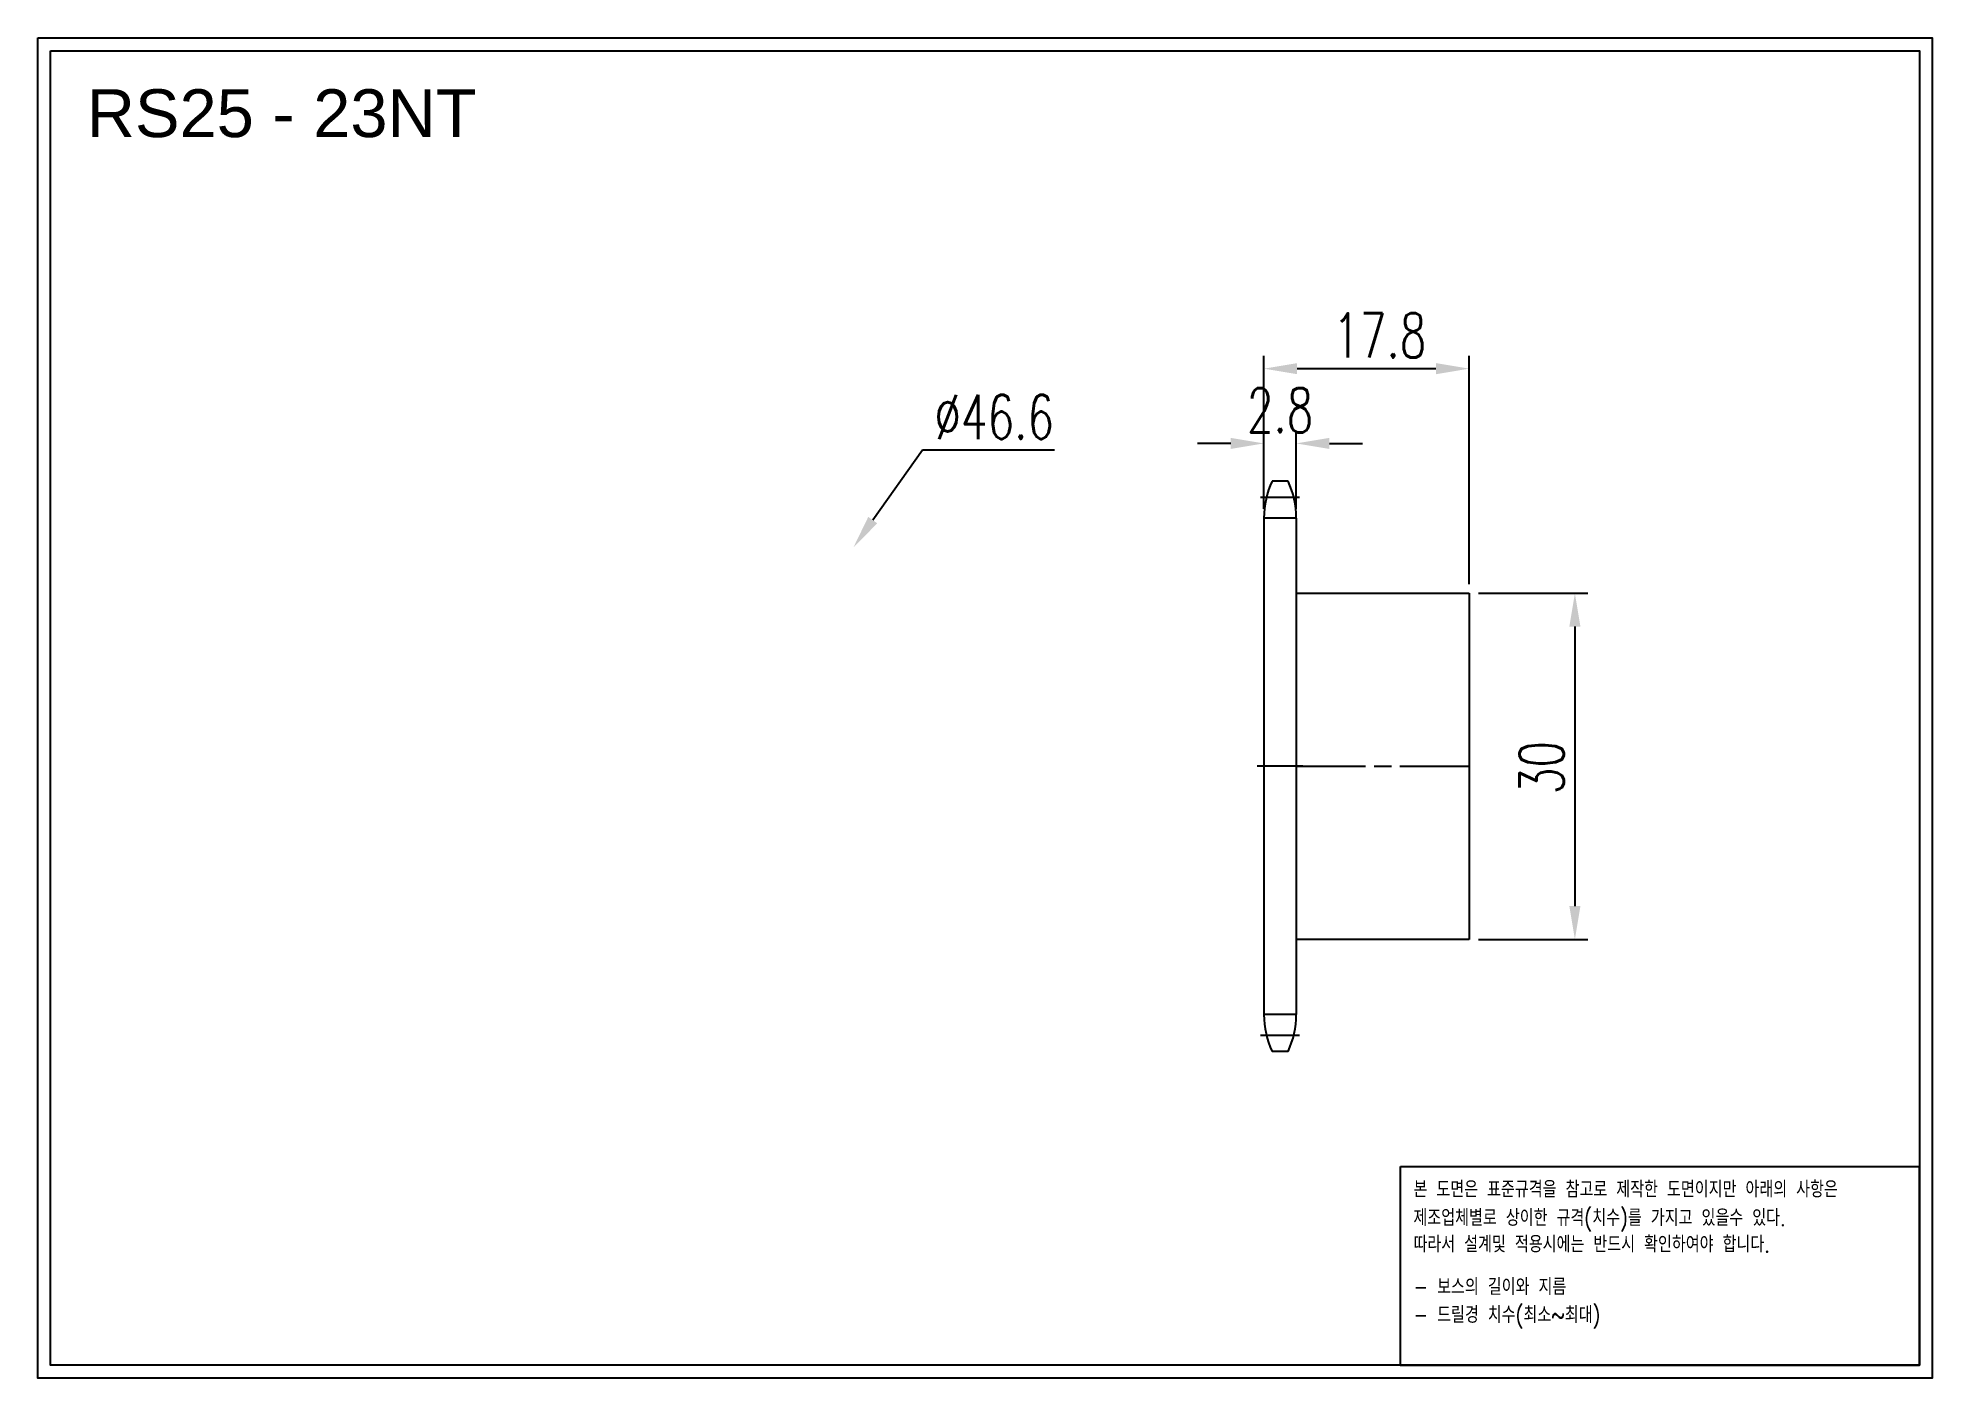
# Model space of a CAD drawing. Header units: millimetres. Extents: x -67795 to -67631, y 1248 to 1365.
import ezdxf

# ---------------------------------------------------------------- set-up
doc = ezdxf.new("R2010")
doc.units = ezdxf.units.MM
for name, pattern in [('AM_ISO02W050', [7.5, 6, -1.5]), ('AM_ISO02W050x2', [3.75, 3, -0.75]), ('AM_ISO08W050', [18, 12, -1.5, 3, -1.5]), ('AM_ISO08W050x2', [9, 6, -0.75, 1.5, -0.75])]:
    doc.linetypes.add(name, pattern=pattern)
for name, color, linetype, lineweight in [('AM_3N', 6, 'AM_ISO02W050', 25), ('AM_7', 4, 'AM_ISO08W050', 25), ('AM_7N', 4, 'AM_ISO08W050', 25)]:
    doc.layers.add(name, color=color, linetype=linetype, lineweight=lineweight)
doc.layers.add('S-DIM', color=7, linetype='Continuous')
doc.styles.add('HAN', font='ROMANS.shx', dxfattribs={"width": 0.7, "bigfont": 'whgtxt.shx'})
doc.styles.add('HSG', font='SIMPLEX.shx', dxfattribs={"width": 0.7, "bigfont": 'HSG.shx'})
doc.styles.get("Standard").update_dxf_attribs({"font": 'arial.ttf'})
doc.dimstyles.new('APP4', dxfattribs={"dimscale": 1.6, "dimtxt": 2.4, "dimasz": 1.8, "dimexe": 0.7, "dimexo": 0.5, "dimgap": 0.6, "dimtad": 1, "dimtoh": 1, "dimdec": 1, "dimrnd": 0.01, "dimzin": 9, "dimdsep": 46, "dimtxsty": 'HSG', "dimcen": 0, "dimclrd": 1, "dimclre": 1, "dimclrt": 256, "dimazin": 2, "dimtp": 1, "dimtm": 1, "dimtfac": 0.5, "dimtdec": 1, "dimtofl": 0, "dimtmove": 0, "dimatfit": 3, "dimfxl": 0, "dimtvp": 1, "dimtolj": 2, "dimlwd": -1, "dimlwe": -1, "dimarcsym": 0})

# ---------------------------------------------------------------- blocks, each defined once
blk = doc.blocks.new('fyuk768ifj')
for p, q in [((-67513.19, 481.22), (-67498.19, 481.22)), ((-67498.19, 481.22), (-67498.19, 451.22)), ((-67498.19, 451.22), (-67513.19, 451.22))]:
    blk.add_line(p, q)
at = {"layer": 'AM_7N', "linetype": 'AM_ISO08W050x2'}
blk.add_line((-67513.19, 466.22), (-67497.46, 466.22), dxfattribs=at)
blk = doc.blocks.new('*D2')
at = {"layer": 'Defpoints', "color": 0, "transparency": 16777216}
for p in [(-67670.73, 1316.38), (-67670.73, 1286.38), (-67661.56, 1286.38)]:
    blk.add_point(p, dxfattribs=at)
at = {"layer": 'S-DIM', "color": 1, "transparency": 16777216}
for p, q in [((-67669.93, 1316.38), (-67660.44, 1316.38)), ((-67661.56, 1313.5), (-67661.56, 1289.26)), ((-67669.93, 1286.38), (-67660.44, 1286.38))]:
    blk.add_line(p, q, dxfattribs=at)
for points in [[(-67662.04, 1313.5), (-67661.08, 1313.5), (-67661.56, 1316.38)], [(-67662.04, 1289.26), (-67661.08, 1289.26), (-67661.56, 1286.38)]]:
    blk.add_solid(points, dxfattribs=at)
at = {"layer": 'S-DIM', "transparency": 16777216, "insert": (-67664.44, 1301.27), "char_height": 3.84, "attachment_point": 5, "rotation": 90, "style": 'HSG'}
blk.add_mtext('\\A2;30', dxfattribs=at)
blk = doc.blocks.new('*D3')
at = {"layer": 'Defpoints', "color": 0, "transparency": 16777216}
for p in [(-67685.73, 1329.37), (-67688.53, 1322.9), (-67685.73, 1322.9)]:
    blk.add_point(p, dxfattribs=at)
at = {"layer": 'S-DIM', "color": 1, "transparency": 16777216}
for p, q in [((-67691.41, 1329.37), (-67694.29, 1329.37)), ((-67688.53, 1323.7), (-67688.53, 1330.49)), ((-67685.73, 1323.7), (-67685.73, 1330.49)), ((-67682.85, 1329.37), (-67679.97, 1329.37))]:
    blk.add_line(p, q, dxfattribs=at)
for points in [[(-67691.41, 1329.85), (-67691.41, 1328.89), (-67688.53, 1329.37)], [(-67682.85, 1329.85), (-67682.85, 1328.89), (-67685.73, 1329.37)]]:
    blk.add_solid(points, dxfattribs=at)
at = {"layer": 'S-DIM', "transparency": 16777216, "insert": (-67687.13, 1332.25), "char_height": 3.84, "attachment_point": 5, "style": 'HSG'}
blk.add_mtext('\\A2;2.8', dxfattribs=at)
blk = doc.blocks.new('*D4')
at = {"layer": 'Defpoints', "color": 0, "transparency": 16777216}
for p in [(-67670.73, 1335.85), (-67688.53, 1322.9), (-67670.73, 1316.38)]:
    blk.add_point(p, dxfattribs=at)
at = {"layer": 'S-DIM', "color": 1, "transparency": 16777216}
for p, q in [((-67688.53, 1323.7), (-67688.53, 1336.97)), ((-67685.65, 1335.85), (-67673.61, 1335.85)), ((-67670.73, 1317.18), (-67670.73, 1336.97))]:
    blk.add_line(p, q, dxfattribs=at)
for points in [[(-67685.65, 1336.33), (-67685.65, 1335.37), (-67688.53, 1335.85)], [(-67673.61, 1336.33), (-67673.61, 1335.37), (-67670.73, 1335.85)]]:
    blk.add_solid(points, dxfattribs=at)
at = {"layer": 'S-DIM', "transparency": 16777216, "insert": (-67678.48, 1338.73), "char_height": 3.84, "attachment_point": 5, "style": 'HSG'}
blk.add_mtext('\\A2;17.8', dxfattribs=at)
blk = doc.blocks.new('*D5')
at = {"layer": 'Defpoints', "color": 0, "transparency": 16777216}
for p in [(-67724.13, 1320.37), (-67751.18, 1282.38)]:
    blk.add_point(p, dxfattribs=at)
at = {"layer": 'S-DIM', "color": 1, "transparency": 16777216}
for p, q in [((-67718.14, 1328.79), (-67722.46, 1322.72)), ((-67706.69, 1328.79), (-67718.14, 1328.79))]:
    blk.add_line(p, q, dxfattribs=at)
blk.add_solid([(-67722.85, 1323), (-67722.07, 1322.44), (-67724.13, 1320.37)], dxfattribs=at)
at = {"layer": 'S-DIM', "transparency": 16777216, "insert": (-67711.93, 1331.67), "char_height": 3.84, "attachment_point": 5, "style": 'HSG'}
blk.add_mtext('\\A2;∅46.6', dxfattribs=at)
blk = doc.blocks.new('notice1')
at = {"color": 4}
blk.add_lwpolyline([(-22142.12, 1735.9), (-22053.8, 1735.9), (-22053.8, 1702.07), (-22142.12, 1702.07)], close=True, dxfattribs=at)
at = {"color": 4, "style": 'HAN', "width": 0.8}
for s, p in [('본 도면은 표준규격을 참고로 제작한 도면이지만 아래의 사항은', (-22139.9, 1730.62)), ('제조업체별로 상이한 규격(치수)를 가지고 있을수 있다.', (-22139.9, 1725.78)), ('따라서 설계및 적용시에는 반드시 확인하여야 합니다.', (-22139.9, 1721.28)), ('- 보스의 길이와 지름', (-22139.9, 1714.03)), ('- 드릴경 치수(최소~최대)', (-22139.9, 1709.27))]:
    blk.add_text(s, height=2.7949, dxfattribs=at).set_placement(p)

msp = doc.modelspace()

# ---------------------------------------------------------------- linework, layer by layer
for p, q in [((-67686.44, 1326.1), (-67687.82, 1326.1)), ((-67688.53, 1322.9), (-67688.53, 1279.86)), ((-67685.73, 1322.9), (-67685.73, 1279.86)), ((-67686.44, 1276.66), (-67687.82, 1276.66))]:
    msp.add_line(p, q)
for points in [[(-67794.87, 1364.52), (-67630.58, 1364.52), (-67630.58, 1248.35), (-67794.87, 1248.35)], [(-67793.77, 1363.41), (-67631.68, 1363.41), (-67631.68, 1249.46), (-67793.77, 1249.46)]]:
    msp.add_lwpolyline(points, close=True)
for centre, start, end in [((-67680.93, 1322.9), 155.0989, 180), ((-67693.33, 1322.9), 0, 24.9011), ((-67680.93, 1279.86), 180, 204.9011), ((-67693.33, 1279.86), 335.0989, 0)]:
    msp.add_arc(centre, 7.6, start, end)
at = {"layer": 'AM_3N', "linetype": 'AM_ISO02W050x2'}
for p, q in [((-67685.73, 1322.9), (-67688.53, 1322.9)), ((-67685.73, 1279.86), (-67688.53, 1279.86))]:
    msp.add_line(p, q, dxfattribs=at)
at = {"layer": 'AM_7', "linetype": 'AM_ISO08W050x2'}
for p, q in [((-67685.46, 1324.69), (-67688.84, 1324.69)), ((-67685.15, 1301.38), (-67689.11, 1301.38)), ((-67685.46, 1278.06), (-67688.84, 1278.06))]:
    msp.add_line(p, q, dxfattribs=at)

# ---------------------------------------------------------------- block references
msp.add_blockref('fyuk768ifj', (-172.54, 835.16))
at = {"xscale": 0.5095999999999999, "yscale": 0.5095999999999999, "zscale": 0.5095999999999999}
msp.add_blockref('notice1', (-56393.07, 382.08), dxfattribs=at)

# ---------------------------------------------------------------- texts
msp.add_text('RS25 - 23NT', height=4.1489).set_placement((-67790.64, 1355.92))

# ---------------------------------------------------------------- dimensions: what is measured, and where the dimension line sits
at = {"layer": 'S-DIM'}
for base, p2, picture, middle in [((-67670.73, 1335.85), (-67670.73, 1316.38), '*D4', (-67678.48, 1335.85)), ((-67685.73, 1329.37), (-67685.73, 1322.9), '*D3', (-67687.13, 1329.37))]:
    dim = msp.add_linear_dim(base=base, p1=(-67688.53, 1322.9), p2=p2, dimstyle='APP4', dxfattribs=at)
    dim.commit()
    dim.dimension.update_dxf_attribs({"geometry": picture, "text_midpoint": middle, "dimtype": 128})
dim = msp.add_diameter_dim_2p(p1=(-67751.18, 1282.38), p2=(-67724.13, 1320.37), dimstyle='APP4', dxfattribs=at)
dim.commit()
dim.dimension.update_dxf_attribs({"geometry": '*D5', "text_midpoint": (-67711.93, 1328.79), "dimtype": 131})
dim = msp.add_linear_dim(base=(-67661.56, 1286.38), p1=(-67670.73, 1316.38), p2=(-67670.73, 1286.38), angle=90, dimstyle='APP4', dxfattribs=at)
dim.commit()
dim.dimension.update_dxf_attribs({"geometry": '*D2', "text_midpoint": (-67661.56, 1301.27), "dimtype": 128})

doc.saveas('drawing.dxf')
